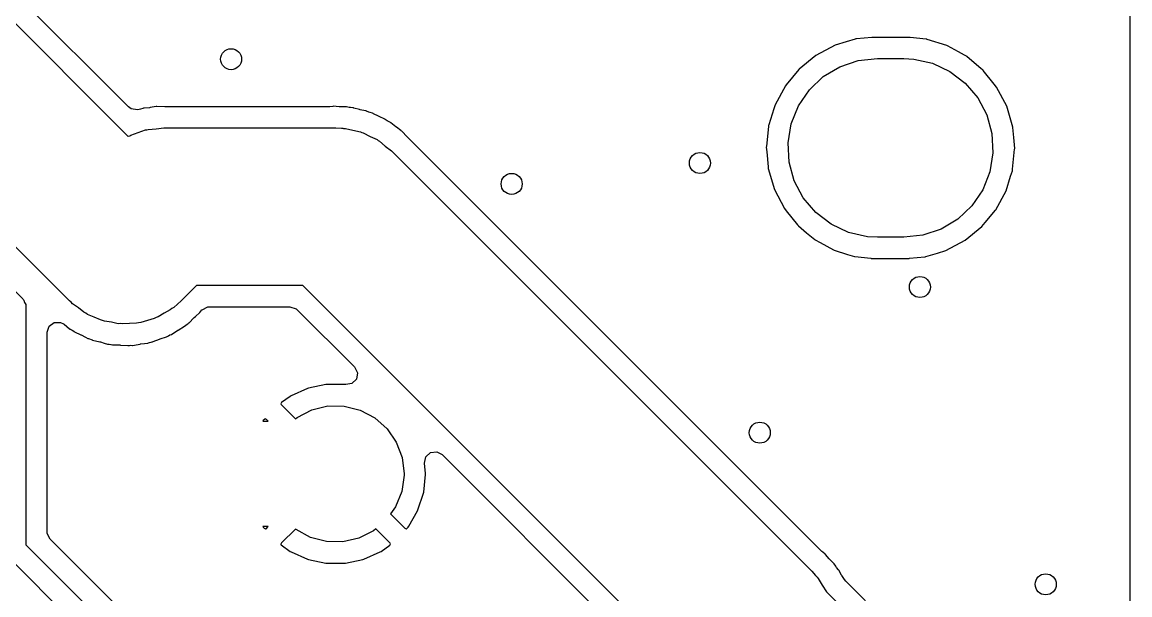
# Model space of a CAD drawing. Extents: x 100.2 to 143.8, y -109.8 to -50.2.
# Drawn here: x 133.27 to 143.8, y -76.1 to -70.65 of the extents above; entities that cross this region are included whole.
import ezdxf

# ---------------------------------------------------------------- set-up
doc = ezdxf.new("R2010")
doc.units = 0
doc.layers.add('BLACK', color=7, linetype='CONTINUOUS')

msp = doc.modelspace()

# ---------------------------------------------------------------- linework, layer by layer
at = {"layer": 'BLACK', "linetype": 'CONTINUOUS'}
for p, q in [((143.8, -56.7219), (143.8, -102.402)), ((126.15, -66.1581), (133.276, -73.2846)), ((134.28, -71.461), (131.967, -69.1477)), ((131.737, -69.2018), (134.277, -71.741)), ((133.72, -73.3053), (130.457, -70.0428)), ((141.103, -70.8422), (140.998, -70.8741)), ((141.19, -70.8159), (141.103, -70.8422)), ((141.195, -70.8145), (141.19, -70.8159)), ((141.19, -70.8159), (141.19, -70.8159)), ((141.2, -70.814), (141.195, -70.8145)), ((141.346, -70.7997), (141.2, -70.814)), ((141.2, -70.814), (141.2, -70.814)), ((141.348, -70.7995), (141.346, -70.7997)), ((141.346, -70.7997), (141.346, -70.7997)), ((141.709, -70.7995), (141.348, -70.7995)), ((141.712, -70.7998), (141.709, -70.7995)), ((141.865, -70.8169), (141.712, -70.7998)), ((141.712, -70.7998), (141.712, -70.7998)), ((141.869, -70.8175), (141.865, -70.8169)), ((141.865, -70.8169), (141.865, -70.8169)), ((141.874, -70.8189), (141.869, -70.8175)), ((142.061, -70.8783), (141.874, -70.8189)), ((140.816, -70.9708), (140.656, -71.101)), ((140.998, -70.8741), (140.816, -70.9708)), ((142.066, -70.8798), (142.061, -70.8783)), ((142.061, -70.8783), (142.061, -70.8783)), ((142.172, -70.9379), (142.066, -70.8798)), ((142.227, -70.9685), (142.172, -70.9379)), ((142.246, -70.979), (142.227, -70.9685)), ((140.886, -71.173), (141.043, -71.0784)), ((141.043, -71.0784), (141.217, -71.0198)), ((141.217, -71.0198), (141.4, -71)), ((141.4, -71), (141.65, -71)), ((141.65, -71), (141.745, -71.0053)), ((141.745, -71.0053), (141.924, -71.0453)), ((141.924, -71.0453), (142.09, -71.1229)), ((142.25, -70.9821), (142.246, -70.979)), ((142.388, -71.0979), (142.25, -70.9821)), ((142.25, -70.9821), (142.25, -70.9821)), ((140.653, -71.1047), (140.532, -71.2514)), ((140.656, -71.101), (140.653, -71.1047)), ((140.653, -71.1047), (140.653, -71.1047)), ((140.753, -71.2991), (140.886, -71.173)), ((142.09, -71.1229), (142.236, -71.2345)), ((142.404, -71.1114), (142.388, -71.0979)), ((142.407, -71.1152), (142.404, -71.1114)), ((142.511, -71.2444), (142.407, -71.1152)), ((142.407, -71.1152), (142.407, -71.1152)), ((140.525, -71.2597), (140.427, -71.4409)), ((140.532, -71.2514), (140.525, -71.2597)), ((142.236, -71.2345), (142.355, -71.3747)), ((142.533, -71.272), (142.511, -71.2444)), ((142.629, -71.4546), (142.533, -71.272)), ((140.649, -71.4509), (140.753, -71.2991)), ((142.355, -71.3747), (142.44, -71.5371)), ((134.307, -71.48), (134.28, -71.461)), ((134.367, -71.4885), (134.307, -71.48)), ((134.383, -71.4857), (134.367, -71.4885)), ((134.396, -71.4827), (134.383, -71.4857)), ((134.418, -71.4756), (134.396, -71.4827)), ((134.423, -71.4741), (134.418, -71.4756)), ((134.418, -71.4756), (134.418, -71.4756)), ((134.428, -71.4736), (134.423, -71.4741)), ((134.481, -71.4682), (134.428, -71.4736)), ((134.428, -71.4736), (134.428, -71.4736)), ((134.488, -71.4672), (134.481, -71.4682)), ((134.545, -71.4572), (134.488, -71.4672)), ((134.55, -71.4573), (134.545, -71.4572)), ((134.627, -71.4595), (134.55, -71.4573)), ((134.63, -71.4595), (134.627, -71.4595)), ((136.184, -71.4595), (134.63, -71.4595)), ((136.196, -71.4587), (136.184, -71.4595)), ((136.222, -71.4555), (136.196, -71.4587)), ((136.227, -71.4549), (136.222, -71.4555)), ((136.222, -71.4555), (136.222, -71.4555)), ((136.283, -71.4592), (136.227, -71.4549)), ((136.29, -71.4595), (136.283, -71.4592)), ((136.344, -71.4595), (136.29, -71.4595)), ((136.35, -71.4598), (136.344, -71.4595)), ((136.354, -71.4606), (136.35, -71.4598)), ((136.378, -71.4657), (136.354, -71.4606)), ((136.391, -71.4675), (136.378, -71.4657)), ((136.414, -71.4693), (136.391, -71.4675)), ((136.419, -71.4697), (136.414, -71.4693)), ((136.414, -71.4693), (136.414, -71.4693)), ((136.424, -71.4711), (136.419, -71.4697)), ((136.475, -71.4857), (136.424, -71.4711)), ((136.482, -71.4874), (136.475, -71.4857)), ((136.534, -71.4983), (136.482, -71.4874)), ((136.539, -71.4993), (136.534, -71.4983)), ((136.534, -71.4983), (136.534, -71.4983)), ((136.543, -71.5013), (136.539, -71.4993)), ((136.565, -71.5107), (136.543, -71.5013)), ((136.543, -71.5013), (136.543, -71.5013)), ((140.415, -71.48), (140.368, -71.6317)), ((140.427, -71.4409), (140.415, -71.48)), ((140.581, -71.6214), (140.649, -71.4509)), ((142.687, -71.6522), (142.629, -71.4546)), ((136.577, -71.515), (136.565, -71.5107)), ((136.6, -71.5215), (136.577, -71.515)), ((136.605, -71.5229), (136.6, -71.5215)), ((136.6, -71.5215), (136.6, -71.5215)), ((136.609, -71.5252), (136.605, -71.5229)), ((136.656, -71.5498), (136.609, -71.5252)), ((136.609, -71.5252), (136.609, -71.5252)), ((136.663, -71.5529), (136.656, -71.5498)), ((136.716, -71.576), (136.663, -71.5529)), ((136.72, -71.5789), (136.716, -71.576)), ((136.74, -71.5925), (136.72, -71.5789)), ((136.72, -71.5789), (136.72, -71.5789)), ((136.751, -71.5991), (136.74, -71.5925)), ((136.771, -71.6101), (136.751, -71.5991)), ((142.44, -71.5371), (142.489, -71.7141)), ((134.303, -71.7281), (134.373, -71.7053)), ((134.373, -71.7053), (134.442, -71.6801)), ((134.442, -71.6801), (134.456, -71.6786)), ((134.456, -71.6786), (134.468, -71.6745)), ((134.468, -71.6745), (134.542, -71.6686)), ((134.542, -71.6686), (134.615, -71.66)), ((134.615, -71.66), (136.25, -71.66)), ((136.25, -71.66), (136.304, -71.6633)), ((136.304, -71.6633), (136.317, -71.663)), ((136.317, -71.663), (136.325, -71.6646)), ((136.325, -71.6646), (136.343, -71.6658)), ((136.343, -71.6658), (136.414, -71.6833)), ((136.414, -71.6833), (136.487, -71.6983)), ((136.487, -71.6983), (136.499, -71.7039)), ((136.499, -71.7039), (136.511, -71.707)), ((136.511, -71.707), (136.577, -71.7406)), ((136.776, -71.6124), (136.771, -71.6101)), ((136.771, -71.6101), (136.771, -71.6101)), ((136.805, -71.6363), (136.776, -71.6124)), ((136.821, -71.6491), (136.805, -71.6363)), ((136.827, -71.6535), (136.821, -71.6491)), ((136.87, -71.6839), (136.827, -71.6535)), ((136.874, -71.6868), (136.87, -71.6839)), ((136.87, -71.6839), (136.87, -71.6839)), ((136.878, -71.6904), (136.874, -71.6868)), ((136.931, -71.7465), (136.878, -71.6904)), ((140.365, -71.6426), (140.345, -71.8378)), ((140.366, -71.6377), (140.365, -71.6426)), ((140.365, -71.6426), (140.365, -71.6426)), ((140.368, -71.6317), (140.366, -71.6377)), ((140.551, -71.8026), (140.581, -71.6214)), ((142.687, -71.657), (142.687, -71.6522)), ((142.696, -71.753), (142.687, -71.657)), ((142.687, -71.657), (142.687, -71.657)), ((134.277, -71.741), (134.279, -71.7394)), ((134.279, -71.7394), (134.292, -71.7349)), ((134.292, -71.7349), (134.303, -71.7281)), ((136.577, -71.7406), (136.644, -71.7719)), ((136.644, -71.7719), (136.654, -71.7801)), ((136.654, -71.7801), (136.666, -71.786)), ((136.666, -71.786), (136.722, -71.8339)), ((136.933, -71.7485), (136.931, -71.7465)), ((140.871, -75.687), (136.933, -71.7485)), ((140.561, -71.9859), (140.551, -71.8026)), ((142.489, -71.7141), (142.499, -71.8974)), ((142.706, -71.8574), (142.696, -71.753)), ((136.722, -71.8339), (136.78, -71.8797)), ((136.78, -71.8797), (140.776, -75.8755)), ((140.345, -71.8378), (140.344, -71.8426)), ((140.344, -71.8426), (140.349, -71.8875)), ((140.349, -71.8875), (140.362, -72.031)), ((142.499, -71.8974), (142.469, -72.0786)), ((142.685, -72.0524), (142.705, -71.8622)), ((142.705, -71.8622), (142.706, -71.8574)), ((142.705, -71.8622), (142.705, -71.8622)), ((140.61, -72.1629), (140.561, -71.9859)), ((140.362, -72.031), (140.363, -72.0478)), ((140.363, -72.0478), (140.421, -72.2454)), ((142.469, -72.0786), (142.401, -72.2491)), ((142.623, -72.2591), (142.666, -72.1202)), ((142.666, -72.1202), (142.683, -72.0669)), ((142.683, -72.0669), (142.684, -72.0623)), ((142.683, -72.0669), (142.683, -72.0669)), ((142.684, -72.0623), (142.685, -72.0524)), ((140.695, -72.3253), (140.61, -72.1629)), ((140.421, -72.2454), (140.517, -72.428)), ((140.814, -72.4655), (140.695, -72.3253)), ((142.401, -72.2491), (142.297, -72.4009)), ((142.525, -72.4403), (142.623, -72.2591)), ((140.517, -72.428), (140.532, -72.4475)), ((140.532, -72.4475), (140.641, -72.5826)), ((142.297, -72.4009), (142.164, -72.5271)), ((142.426, -72.5607), (142.522, -72.444)), ((142.522, -72.444), (142.525, -72.4403)), ((142.522, -72.444), (142.522, -72.444)), ((140.96, -72.5771), (140.814, -72.4655)), ((142.164, -72.5271), (142.007, -72.6216)), ((140.641, -72.5826), (140.646, -72.5886)), ((140.646, -72.5886), (140.65, -72.5917)), ((140.65, -72.5917), (140.65, -72.5917)), ((140.65, -72.5917), (140.727, -72.6564)), ((140.727, -72.6564), (140.804, -72.721)), ((141.126, -72.6547), (140.96, -72.5771)), ((141.305, -72.6947), (141.126, -72.6547)), ((142.007, -72.6216), (141.833, -72.6802)), ((142.234, -72.7292), (142.394, -72.599)), ((142.394, -72.599), (142.426, -72.5607)), ((140.804, -72.721), (140.808, -72.7233)), ((140.808, -72.7233), (140.808, -72.7233)), ((140.808, -72.7233), (140.857, -72.7503)), ((140.857, -72.7503), (140.984, -72.8202)), ((141.4, -72.7), (141.305, -72.6947)), ((141.65, -72.7), (141.4, -72.7)), ((141.833, -72.6802), (141.65, -72.7)), ((142.052, -72.8259), (142.234, -72.7292)), ((140.984, -72.8202), (140.989, -72.8217)), ((140.989, -72.8217), (140.989, -72.8217)), ((140.989, -72.8217), (141.117, -72.8624)), ((141.117, -72.8624), (141.181, -72.8825)), ((141.86, -72.8841), (141.972, -72.8501)), ((141.972, -72.8501), (142.052, -72.8259)), ((141.181, -72.8825), (141.185, -72.8831)), ((141.185, -72.8831), (141.185, -72.8831)), ((141.185, -72.8831), (141.338, -72.9002)), ((141.338, -72.9002), (141.338, -72.9002)), ((141.338, -72.9002), (141.341, -72.9005)), ((141.341, -72.9005), (141.702, -72.9005)), ((141.702, -72.9005), (141.704, -72.9003)), ((141.704, -72.9003), (141.85, -72.886)), ((141.704, -72.9003), (141.704, -72.9003)), ((141.85, -72.886), (141.855, -72.8855)), ((141.85, -72.886), (141.85, -72.886)), ((141.855, -72.8855), (141.86, -72.8841)), ((141.86, -72.8841), (141.86, -72.8841)), ((134.926, -73.16), (134.78, -73.3053)), ((135.939, -73.16), (134.926, -73.16)), ((139.39, -76.6103), (135.939, -73.16)), ((133.276, -73.2846), (133.28, -73.2918)), ((133.28, -73.2918), (133.286, -73.2966)), ((133.286, -73.2966), (133.293, -73.3189)), ((133.293, -73.3189), (133.304, -73.3397)), ((133.304, -73.3397), (133.303, -73.3477)), ((133.303, -73.3477), (133.305, -73.3554)), ((133.305, -73.3554), (133.305, -75.625)), ((133.736, -73.318), (133.72, -73.3053)), ((133.749, -73.3332), (133.736, -73.318)), ((133.804, -73.3717), (133.749, -73.3332)), ((133.856, -73.4131), (133.804, -73.3717)), ((134.678, -73.3909), (134.619, -73.4223)), ((134.693, -73.3774), (134.678, -73.3909)), ((134.711, -73.3668), (134.693, -73.3774)), ((134.78, -73.3053), (134.711, -73.3668)), ((134.968, -73.4025), (134.978, -73.3913)), ((134.978, -73.3913), (134.98, -73.3895)), ((134.98, -73.3895), (135.034, -73.3617)), ((135.034, -73.3617), (135.05, -73.3605)), ((135.05, -73.3605), (135.815, -73.3605)), ((135.815, -73.3605), (135.873, -73.3794)), ((135.873, -73.3794), (135.885, -73.3895)), ((135.885, -73.3895), (136.429, -73.933)), ((133.874, -73.4217), (133.856, -73.4131)), ((133.891, -73.4335), (133.874, -73.4217)), ((133.953, -73.4584), (133.891, -73.4335)), ((134.013, -73.4867), (133.953, -73.4584)), ((134.033, -73.4908), (134.013, -73.4867)), ((134.052, -73.4984), (134.033, -73.4908)), ((134.118, -73.5084), (134.052, -73.4984)), ((134.46, -73.4899), (134.397, -73.5105)), ((134.525, -73.4728), (134.46, -73.4899)), ((134.543, -73.4632), (134.525, -73.4728)), ((134.562, -73.4569), (134.543, -73.4632)), ((134.619, -73.4223), (134.562, -73.4569)), ((134.856, -73.5132), (134.903, -73.4667)), ((134.903, -73.4667), (134.906, -73.4631)), ((134.906, -73.4631), (134.917, -73.4533)), ((134.917, -73.4533), (134.958, -73.4168)), ((134.958, -73.4168), (134.968, -73.4025)), ((133.506, -73.6033), (133.525, -73.5451)), ((133.506, -75.5009), (133.506, -73.6033)), ((133.525, -73.5451), (133.574, -73.5091)), ((133.574, -73.5091), (133.635, -73.5091)), ((133.635, -73.5091), (133.664, -73.5236)), ((133.664, -73.5236), (133.665, -73.5248)), ((133.665, -73.5248), (133.665, -73.5248)), ((133.665, -73.5248), (133.669, -73.5278)), ((133.669, -73.5278), (133.72, -73.5694)), ((133.72, -73.5694), (133.72, -73.5694)), ((133.72, -73.5694), (133.724, -73.5726)), ((133.724, -73.5726), (133.729, -73.5749)), ((133.729, -73.5749), (133.729, -73.5749)), ((133.729, -73.5749), (133.738, -73.5799)), ((133.738, -73.5799), (133.751, -73.588)), ((133.751, -73.588), (133.764, -73.5974)), ((133.764, -73.5974), (133.768, -73.5995)), ((133.768, -73.5995), (133.768, -73.5995)), ((133.768, -73.5995), (133.828, -73.6271)), ((134.183, -73.522), (134.118, -73.5084)), ((134.204, -73.5215), (134.183, -73.522)), ((134.224, -73.5245), (134.204, -73.5215)), ((134.29, -73.5191), (134.224, -73.5245)), ((134.357, -73.5173), (134.29, -73.5191)), ((134.377, -73.5121), (134.357, -73.5173)), ((134.397, -73.5105), (134.377, -73.5121)), ((134.69, -73.6232), (134.749, -73.5844)), ((134.749, -73.5844), (134.753, -73.5819)), ((134.753, -73.5819), (134.814, -73.546)), ((134.814, -73.546), (134.826, -73.5354)), ((134.826, -73.5354), (134.838, -73.5261)), ((134.838, -73.5261), (134.848, -73.5196)), ((134.848, -73.5196), (134.851, -73.5175)), ((134.848, -73.5196), (134.848, -73.5196)), ((134.851, -73.5175), (134.854, -73.5149)), ((134.854, -73.5149), (134.855, -73.5145)), ((134.854, -73.5149), (134.854, -73.5149)), ((134.855, -73.5145), (134.856, -73.5132)), ((133.828, -73.6271), (133.832, -73.6292)), ((133.832, -73.6292), (133.872, -73.6502)), ((133.872, -73.6502), (133.895, -73.6621)), ((133.895, -73.6621), (133.9, -73.6635)), ((133.9, -73.6635), (133.9, -73.6635)), ((133.9, -73.6635), (133.91, -73.6664)), ((133.91, -73.6664), (133.925, -73.6717)), ((133.925, -73.6717), (133.934, -73.6762)), ((133.934, -73.6762), (133.934, -73.6763)), ((133.934, -73.6763), (133.939, -73.6784)), ((133.939, -73.6784), (134.007, -73.6943)), ((134.007, -73.6943), (134.008, -73.6945)), ((134.008, -73.6945), (134.013, -73.6958)), ((134.013, -73.6958), (134.048, -73.7059)), ((134.048, -73.7059), (134.081, -73.7153)), ((134.395, -73.7148), (134.434, -73.7098)), ((134.434, -73.7098), (134.465, -73.7059)), ((134.465, -73.7059), (134.47, -73.7043)), ((134.47, -73.7043), (134.48, -73.7008)), ((134.48, -73.7008), (134.495, -73.697)), ((134.495, -73.697), (134.497, -73.6967)), ((134.497, -73.6967), (134.505, -73.6952)), ((134.505, -73.6952), (134.51, -73.6943)), ((134.505, -73.6952), (134.505, -73.6952)), ((134.51, -73.6943), (134.515, -73.6925)), ((134.515, -73.6925), (134.575, -73.6685)), ((134.515, -73.6925), (134.515, -73.6925)), ((134.575, -73.6685), (134.576, -73.6682)), ((134.576, -73.6682), (134.581, -73.6665)), ((134.581, -73.6665), (134.643, -73.6453)), ((134.643, -73.6453), (134.648, -73.6437)), ((134.643, -73.6453), (134.643, -73.6453)), ((134.648, -73.6437), (134.661, -73.6357)), ((134.661, -73.6357), (134.675, -73.629)), ((134.675, -73.629), (134.685, -73.6251)), ((134.685, -73.6251), (134.69, -73.6232)), ((134.081, -73.7153), (134.086, -73.7157)), ((134.086, -73.7157), (134.097, -73.7165)), ((134.097, -73.7165), (134.112, -73.7188)), ((134.112, -73.7188), (134.115, -73.7196)), ((134.115, -73.7196), (134.127, -73.7224)), ((134.127, -73.7224), (134.198, -73.7244)), ((134.198, -73.7244), (134.203, -73.7247)), ((134.203, -73.7247), (134.273, -73.7301)), ((134.273, -73.7301), (134.278, -73.7295)), ((134.278, -73.7295), (134.289, -73.7281)), ((134.278, -73.7295), (134.278, -73.7295)), ((134.289, -73.7281), (134.304, -73.7274)), ((134.304, -73.7274), (134.315, -73.7277)), ((134.315, -73.7277), (134.315, -73.7277)), ((134.315, -73.7277), (134.32, -73.7278)), ((134.32, -73.7278), (134.371, -73.7188)), ((134.371, -73.7188), (134.39, -73.7155)), ((134.39, -73.7155), (134.395, -73.7148)), ((136.429, -73.933), (136.457, -73.9876)), ((136.457, -73.9876), (136.447, -74.048)), ((136.156, -74.1011), (135.991, -74.1361)), ((136.166, -74.1), (136.156, -74.1011)), ((136.334, -74.1), (136.166, -74.1)), ((136.348, -74.1015), (136.334, -74.1)), ((136.404, -74.0913), (136.348, -74.1015)), ((136.447, -74.048), (136.404, -74.0913)), ((135.818, -74.2129), (135.736, -74.2727)), ((135.827, -74.2077), (135.818, -74.2129)), ((135.981, -74.1393), (135.827, -74.2077)), ((135.991, -74.1361), (135.981, -74.1393)), ((135.736, -74.2727), (135.728, -74.2835)), ((135.728, -74.2835), (135.728, -74.2846)), ((135.728, -74.2846), (135.732, -74.2902)), ((135.732, -74.2902), (135.868, -74.4268)), ((135.885, -74.4124), (136.023, -74.3408)), ((136.023, -74.3408), (136.175, -74.3043)), ((136.175, -74.3043), (136.331, -74.3051)), ((136.331, -74.3051), (136.483, -74.3432)), ((136.483, -74.3432), (136.621, -74.4163)), ((135.562, -74.4438), (135.557, -74.45)), ((135.557, -74.45), (135.609, -74.45)), ((135.575, -74.4293), (135.562, -74.4438)), ((135.577, -74.4282), (135.575, -74.4293)), ((135.58, -74.4276), (135.577, -74.4282)), ((135.592, -74.4336), (135.58, -74.4276)), ((135.609, -74.45), (135.592, -74.4336)), ((135.868, -74.4268), (135.885, -74.4124)), ((136.621, -74.4163), (136.738, -74.5201)), ((136.738, -74.5201), (136.826, -74.6489)), ((136.826, -74.6489), (136.881, -74.795)), ((137.107, -74.787), (137.152, -74.7461)), ((137.152, -74.7461), (137.213, -74.7397)), ((137.213, -74.7397), (137.262, -74.7665)), ((137.262, -74.7665), (139.069, -76.5731)), ((136.881, -74.795), (136.9, -74.95)), ((137.094, -74.8469), (137.107, -74.787)), ((137.104, -74.9448), (137.094, -74.8469)), ((136.9, -74.9636), (136.878, -75.1182)), ((136.9, -74.95), (136.9, -74.9636)), ((137.087, -75.1225), (137.104, -74.9552)), ((137.104, -74.9552), (137.104, -74.9448)), ((136.878, -75.1182), (136.82, -75.2631)), ((137.032, -75.2927), (137.084, -75.1326)), ((137.084, -75.1326), (137.087, -75.1225)), ((136.82, -75.2631), (136.771, -75.3301)), ((137.028, -75.3021), (137.032, -75.2927)), ((136.771, -75.3301), (136.908, -75.4664)), ((136.944, -75.4479), (137.028, -75.3021)), ((133.507, -75.5164), (133.506, -75.5009)), ((135.557, -75.45), (135.562, -75.4562)), ((135.609, -75.45), (135.557, -75.45)), ((135.562, -75.4562), (135.571, -75.4658)), ((135.571, -75.4658), (135.582, -75.4725)), ((135.582, -75.4725), (135.586, -75.4721)), ((135.586, -75.4721), (135.588, -75.471)), ((135.588, -75.471), (135.609, -75.45)), ((135.867, -75.4742), (135.734, -75.607)), ((135.873, -75.4798), (135.867, -75.4742)), ((136.011, -75.5544), (135.873, -75.4798)), ((136.61, -75.4914), (136.47, -75.5616)), ((136.631, -75.4728), (136.61, -75.4914)), ((136.768, -75.6098), (136.631, -75.4728)), ((136.908, -75.4664), (136.92, -75.4724)), ((136.92, -75.4724), (136.923, -75.4718)), ((136.923, -75.4718), (136.925, -75.4707)), ((136.925, -75.4707), (136.938, -75.4562)), ((136.938, -75.4562), (136.944, -75.4479)), ((133.535, -75.5709), (133.507, -75.5164)), ((133.583, -75.6188), (133.535, -75.5709)), ((135.734, -75.607), (135.728, -75.6188)), ((136.162, -75.594), (136.011, -75.5544)), ((136.318, -75.5964), (136.162, -75.594)), ((136.47, -75.5616), (136.318, -75.5964)), ((133.305, -75.625), (134.021, -76.3408)), ((134.144, -76.1797), (133.583, -75.6188)), ((135.728, -75.6188), (135.729, -75.6199)), ((135.729, -75.6199), (135.733, -75.6249)), ((135.733, -75.6249), (135.818, -75.6871)), ((135.818, -75.6871), (135.827, -75.6923)), ((135.827, -75.6923), (135.981, -75.7607)), ((136.519, -75.7607), (136.673, -75.6923)), ((136.673, -75.6923), (136.682, -75.6871)), ((136.682, -75.6871), (136.764, -75.6273)), ((136.764, -75.6273), (136.772, -75.6165)), ((136.772, -75.6154), (136.768, -75.6098)), ((136.772, -75.6165), (136.772, -75.6154)), ((140.881, -75.6952), (140.871, -75.687)), ((140.905, -75.714), (140.881, -75.6952)), ((140.908, -75.7178), (140.905, -75.714)), ((133.85, -76.4529), (133.135, -75.7371)), ((135.981, -75.7607), (135.991, -75.7639)), ((135.991, -75.7639), (136.156, -75.7989)), ((136.156, -75.7989), (136.166, -75.8)), ((136.166, -75.8), (136.334, -75.8)), ((136.334, -75.8), (136.344, -75.7989)), ((136.344, -75.7989), (136.509, -75.7639)), ((136.509, -75.7639), (136.519, -75.7607)), ((140.941, -75.7568), (140.908, -75.7178)), ((140.908, -75.7178), (140.908, -75.7178)), ((140.947, -75.7624), (140.941, -75.7568)), ((140.984, -75.7999), (140.947, -75.7624)), ((140.988, -75.8046), (140.984, -75.7999)), ((141.004, -75.8286), (140.988, -75.8046)), ((140.776, -75.8755), (140.812, -75.9158)), ((140.812, -75.9158), (140.821, -75.9248)), ((140.821, -75.9248), (140.826, -75.9316)), ((141.012, -75.8388), (141.004, -75.8286)), ((141.03, -75.8606), (141.012, -75.8388)), ((141.033, -75.865), (141.03, -75.8606)), ((141.059, -75.9114), (141.033, -75.865)), ((141.033, -75.865), (141.033, -75.865)), ((141.062, -75.9176), (141.059, -75.9114)), ((141.087, -75.9547), (141.062, -75.9176)), ((140.826, -75.9316), (140.838, -75.9451)), ((140.838, -75.9451), (140.876, -76.0083)), ((140.876, -76.0083), (140.916, -76.07)), ((141.099, -75.9704), (141.087, -75.9547)), ((141.71, -76.5808), (141.099, -75.9704)), ((140.916, -76.07), (140.917, -76.0717)), ((140.917, -76.0717), (141.554, -76.7086))]:
    msp.add_line(p, q, dxfattribs=at)
at = {"layer": 'BLACK'}
for centre in [(135.256, -71.007), (139.713, -71.994), (137.923, -72.193), (141.804, -73.173), (140.282, -74.558), (143, -76)]:
    msp.add_circle(centre, 0.1, dxfattribs=at)

doc.saveas('drawing.dxf')
